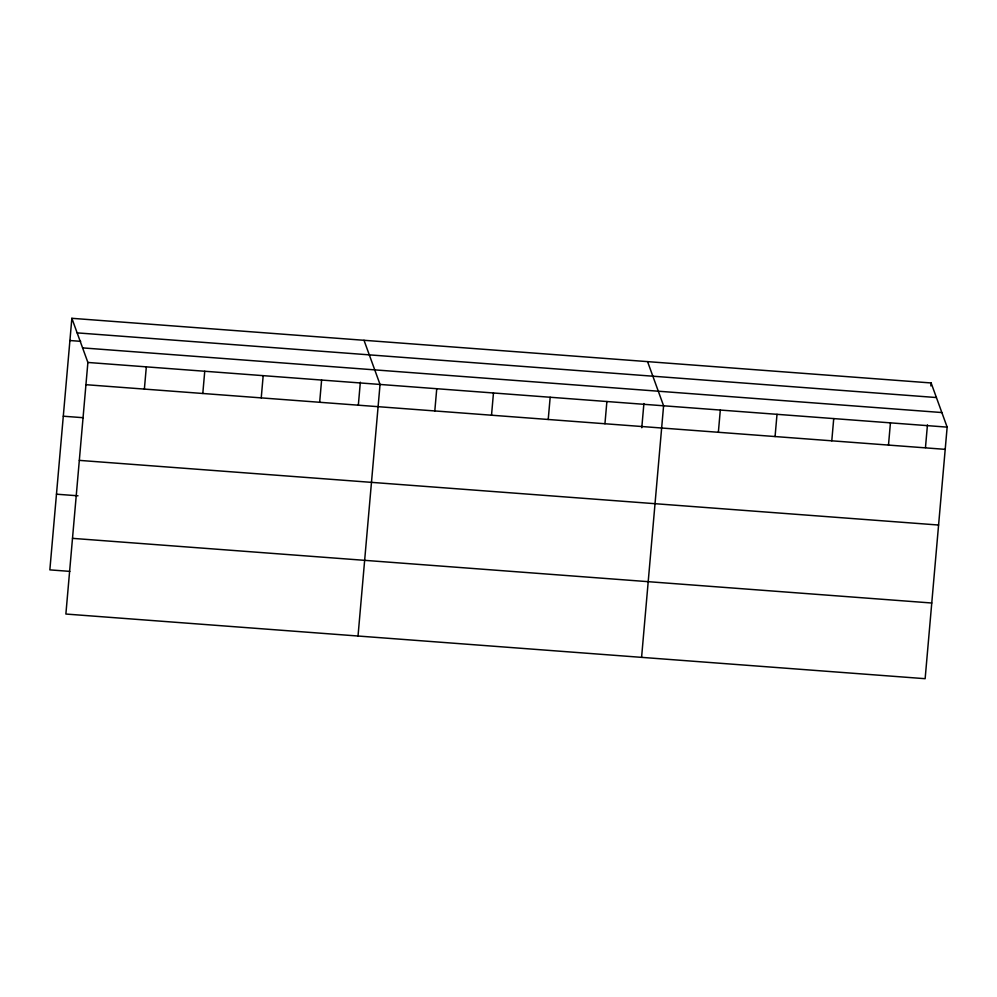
<?xml version="1.0" encoding="UTF-8"?>
<svg xmlns="http://www.w3.org/2000/svg" width="997" height="997" viewBox="0 0 997 997"><rect width="100%" height="100%" fill="white"/><g stroke="black" fill="none" stroke-linecap="round" stroke-linejoin="round"><path stroke-width="1.5" d="M71.859 318.305L87.886 362.459L65.877 614.04L925.141 678.695L947.15 427.127L931.123 382.96L71.859 318.305L49.85 569.873L69.84 571.381M144.378 389.079L146.322 366.859M202.802 393.479L204.746 371.245M261.239 397.878L263.183 375.645M319.663 402.277L321.607 380.044M358.359 404.907L360.341 382.2M358.023 636.024L380.044 384.443L364.005 340.289M434.804 410.938L436.748 388.705M491.521 415.213L493.465 392.98M548.225 419.475L550.17 397.242M604.942 423.75L606.886 401.517M641.781 427.75L643.9 403.536M641.582 657.359L663.591 405.779L647.564 361.624M718.363 432.287L720.308 410.054M775.068 436.549L777.012 414.316M831.785 440.824L833.729 418.59M888.489 445.086L890.433 422.853M925.465 447.578L927.459 424.872M930.862 385.926L931.123 382.96M77.155 332.873L936.407 397.541M69.915 340.525L80.682 341.335M82.601 347.891L941.866 412.546M87.886 362.459L947.15 427.127M85.941 384.692L945.206 449.348M63.297 416.21L83.287 417.718M79.324 460.377L938.588 525.033M56.468 494.188L78.003 495.808M72.507 538.355L931.759 603.011"/></g></svg>
